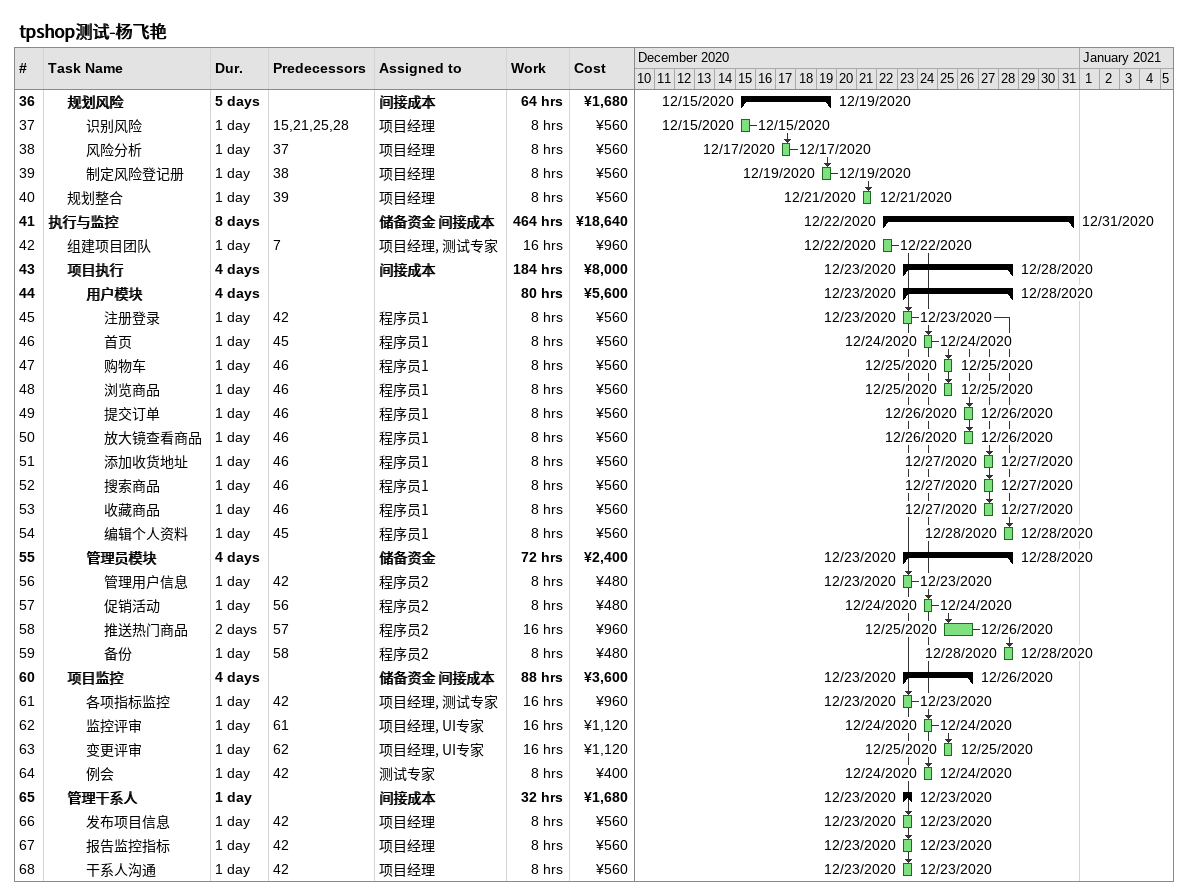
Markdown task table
tpshop测试-杨飞艳

| ID | Level | Task | Duration | Start | Finish | Predecessors | Resources | Work (h) | Cost (¥) |
|---|---|---|---|---|---|---|---|---|---|
| 36 | 2 | **规划风险** | 5d | 2020-12-15 | 2020-12-19 |  | 间接成本 | 64 | 1680 |
| 37 | 3 | 识别风险 | 1d | 2020-12-15 | 2020-12-15 | 15, 21, 25, 28 | 项目经理 | 8 | 560 |
| 38 | 3 | 风险分析 | 1d | 2020-12-17 | 2020-12-17 | 37 | 项目经理 | 8 | 560 |
| 39 | 3 | 制定风险登记册 | 1d | 2020-12-19 | 2020-12-19 | 38 | 项目经理 | 8 | 560 |
| 40 | 2 | 规划整合 | 1d | 2020-12-21 | 2020-12-21 | 39 | 项目经理 | 8 | 560 |
| 41 | 1 | **执行与监控** | 8d | 2020-12-22 | 2020-12-31 |  | 储备资金 间接成本 | 464 | 18640 |
| 42 | 2 | 组建项目团队 | 1d | 2020-12-22 | 2020-12-22 | 7 | 项目经理, 测试专家 | 16 | 960 |
| 43 | 2 | **项目执行** | 4d | 2020-12-23 | 2020-12-28 |  | 间接成本 | 184 | 8000 |
| 44 | 3 | **用户模块** | 4d | 2020-12-23 | 2020-12-28 |  |  | 80 | 5600 |
| 45 | 4 | 注册登录 | 1d | 2020-12-23 | 2020-12-23 | 42 | 程序员1 | 8 | 560 |
| 46 | 4 | 首页 | 1d | 2020-12-24 | 2020-12-24 | 45 | 程序员1 | 8 | 560 |
| 47 | 4 | 购物车 | 1d | 2020-12-25 | 2020-12-25 | 46 | 程序员1 | 8 | 560 |
| 48 | 4 | 浏览商品 | 1d | 2020-12-25 | 2020-12-25 | 46 | 程序员1 | 8 | 560 |
| 49 | 4 | 提交订单 | 1d | 2020-12-26 | 2020-12-26 | 46 | 程序员1 | 8 | 560 |
| 50 | 4 | 放大镜查看商品 | 1d | 2020-12-26 | 2020-12-26 | 46 | 程序员1 | 8 | 560 |
| 51 | 4 | 添加收货地址 | 1d | 2020-12-27 | 2020-12-27 | 46 | 程序员1 | 8 | 560 |
| 52 | 4 | 搜索商品 | 1d | 2020-12-27 | 2020-12-27 | 46 | 程序员1 | 8 | 560 |
| 53 | 4 | 收藏商品 | 1d | 2020-12-27 | 2020-12-27 | 46 | 程序员1 | 8 | 560 |
| 54 | 4 | 编辑个人资料 | 1d | 2020-12-28 | 2020-12-28 | 45 | 程序员1 | 8 | 560 |
| 55 | 3 | **管理员模块** | 4d | 2020-12-23 | 2020-12-28 |  | 储备资金 | 72 | 2400 |
| 56 | 4 | 管理用户信息 | 1d | 2020-12-23 | 2020-12-23 | 42 | 程序员2 | 8 | 480 |
| 57 | 4 | 促销活动 | 1d | 2020-12-24 | 2020-12-24 | 56 | 程序员2 | 8 | 480 |
| 58 | 4 | 推送热门商品 | 2d | 2020-12-25 | 2020-12-26 | 57 | 程序员2 | 16 | 960 |
| 59 | 4 | 备份 | 1d | 2020-12-28 | 2020-12-28 | 58 | 程序员2 | 8 | 480 |
| 60 | 2 | **项目监控** | 4d | 2020-12-23 | 2020-12-26 |  | 储备资金 间接成本 | 88 | 3600 |
| 61 | 3 | 各项指标监控 | 1d | 2020-12-23 | 2020-12-23 | 42 | 项目经理, 测试专家 | 16 | 960 |
| 62 | 3 | 监控评审 | 1d | 2020-12-24 | 2020-12-24 | 61 | 项目经理, UI专家 | 16 | 1120 |
| 63 | 3 | 变更评审 | 1d | 2020-12-25 | 2020-12-25 | 62 | 项目经理, UI专家 | 16 | 1120 |
| 64 | 3 | 例会 | 1d | 2020-12-24 | 2020-12-24 | 42 | 测试专家 | 8 | 400 |
| 65 | 2 | **管理干系人** | 1d | 2020-12-23 | 2020-12-23 |  | 间接成本 | 32 | 1680 |
| 66 | 3 | 发布项目信息 | 1d | 2020-12-23 | 2020-12-23 | 42 | 项目经理 | 8 | 560 |
| 67 | 3 | 报告监控指标 | 1d | 2020-12-23 | 2020-12-23 | 42 | 项目经理 | 8 | 560 |
| 68 | 3 | 干系人沟通 | 1d | 2020-12-23 | 2020-12-23 | 42 | 项目经理 | 8 | 560 |
